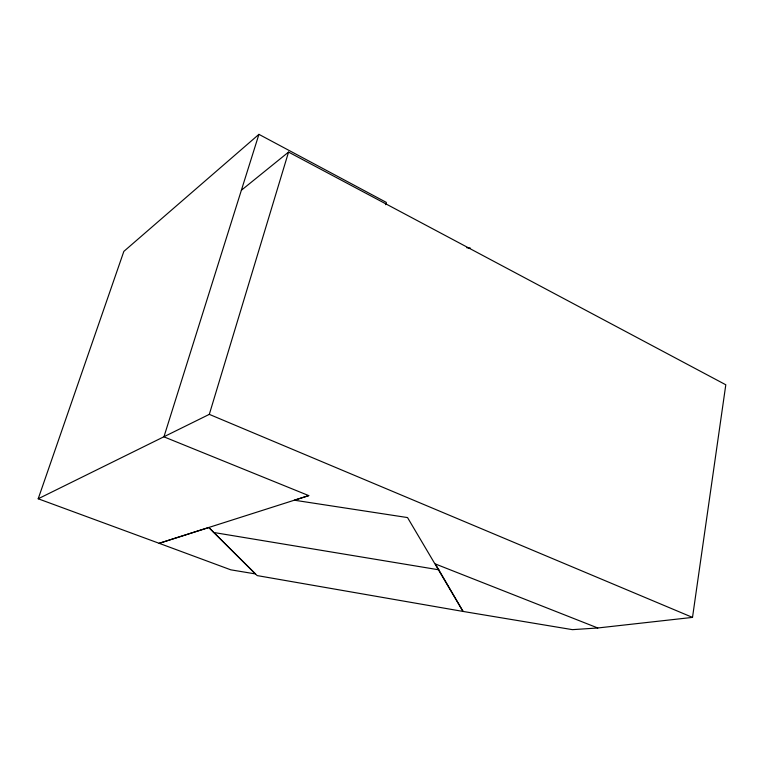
<?xml version="1.0" encoding="UTF-8"?>
<svg xmlns="http://www.w3.org/2000/svg" width="764" height="764" viewBox="0 0 764 764"><rect width="100%" height="100%" fill="white"/><g stroke="black" fill="none" stroke-linecap="round" stroke-linejoin="round"><path stroke-width="1.15" d="M385.724 204.704L386.336 202.403L258.929 134.349L123.844 251.394L38.2 498.777L159.151 543.309L208.83 527.504L257.162 575.588L463.051 611.439L572.427 629.651L597.792 627.979L692.509 617.398L725.8 384.779L288.553 152.093L241.376 190.246M38.2 498.777L209.307 414.365L288.553 152.093M258.929 134.349L163.935 436.836L308.752 495.607L294.36 500.21L407.527 517.572L463.051 611.439L435.413 563.985L597.792 627.979M308.752 495.607L159.151 543.309L230.785 569.829L255.396 573.917L208.83 527.504M466.804 247.756L470.366 248.08M213.395 532.432L438.889 569.82M209.307 414.365L692.509 617.398"/></g></svg>
